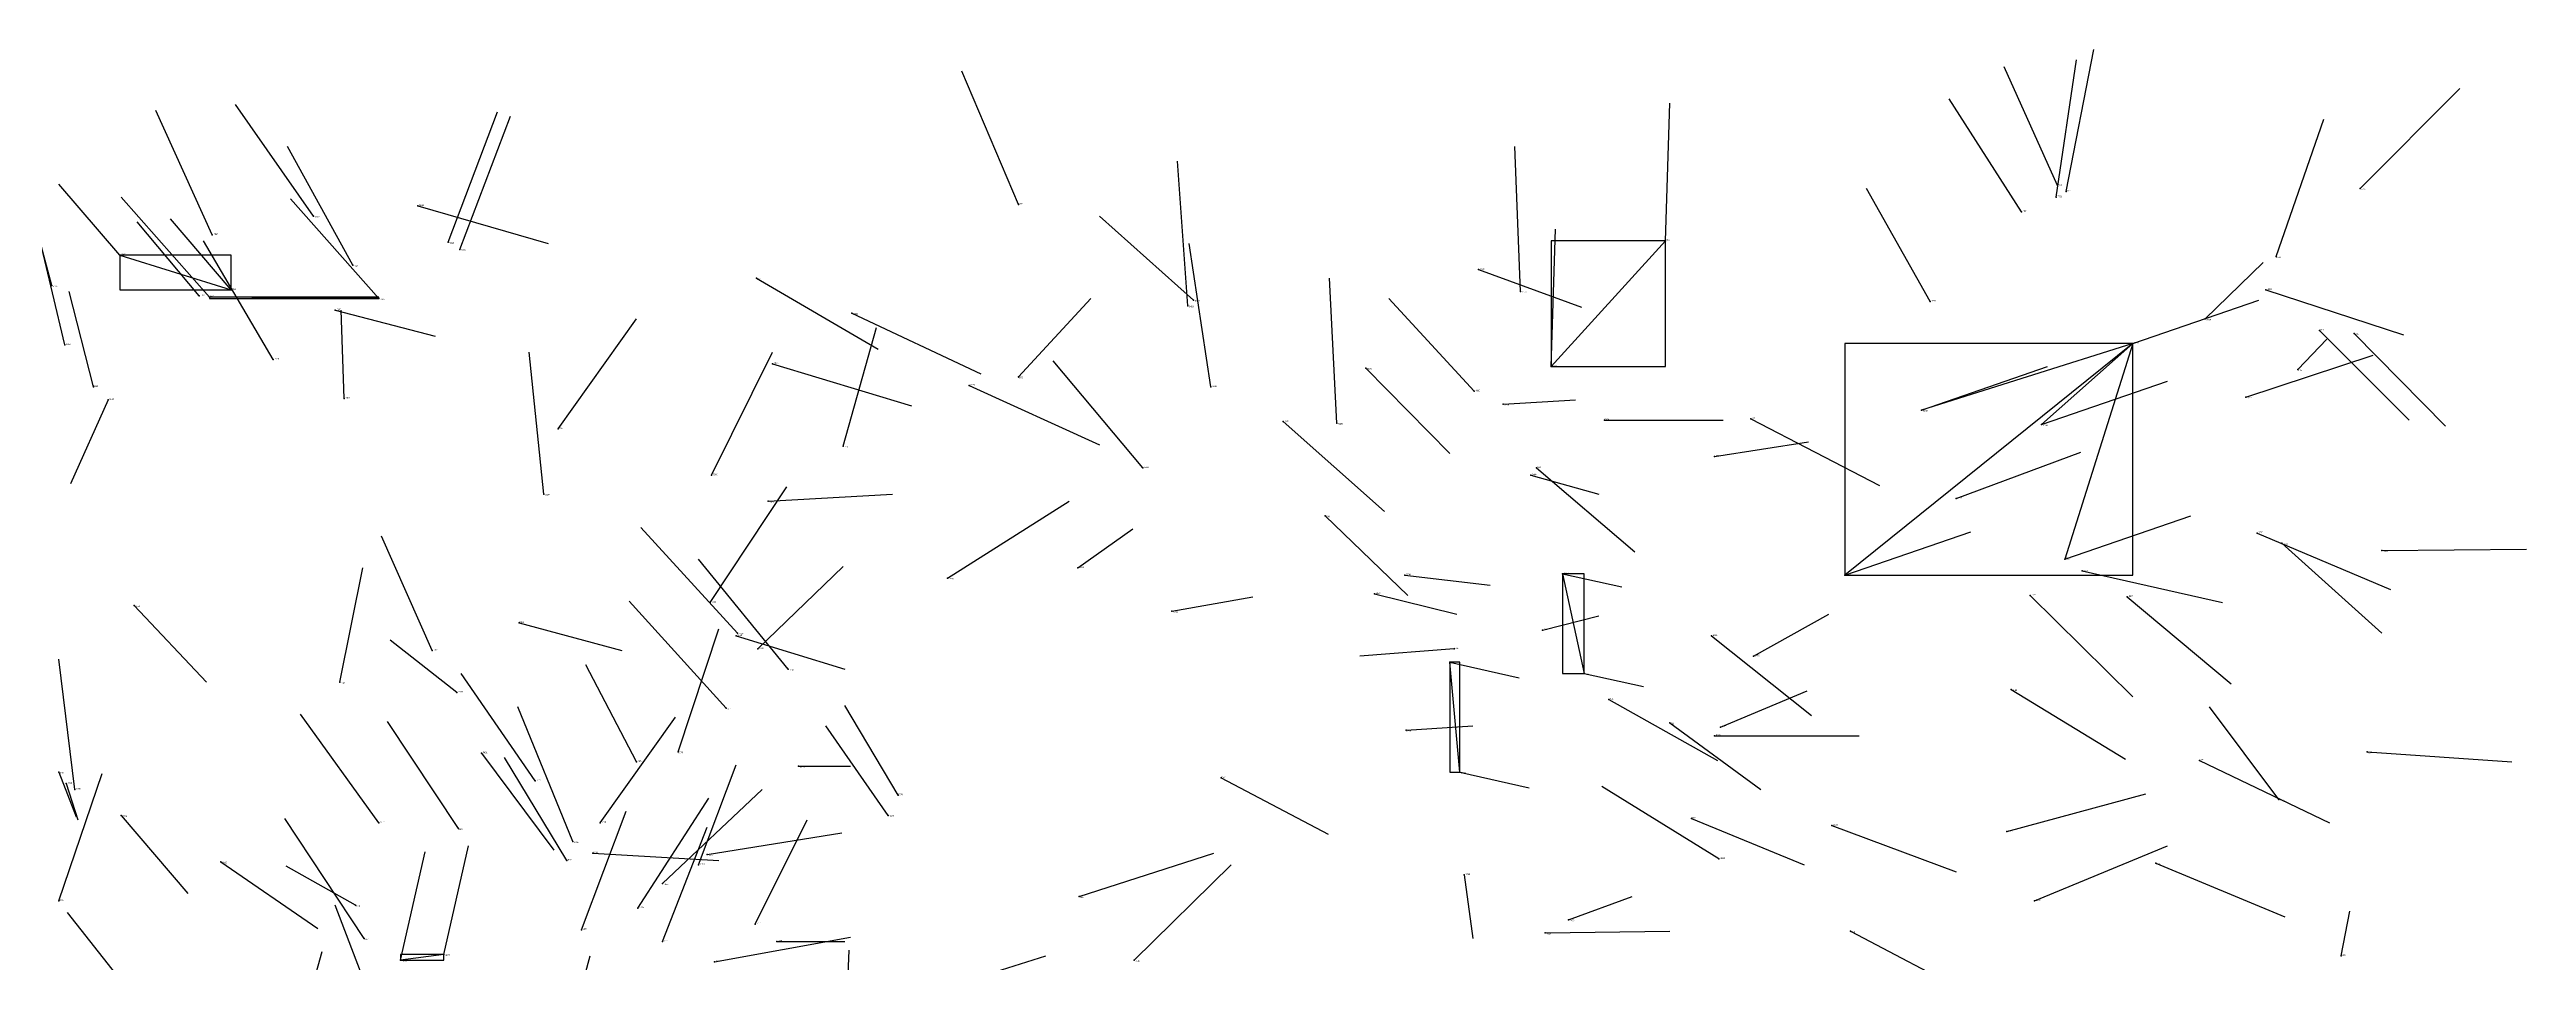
# Model space of a CAD drawing. Extents: x 59.1 to 70.8, y 600.3 to 605.1.
# Drawn here: x 69.032 to 70.743, y 604.461 to 605.092 of the extents above; entities that cross this region are included whole.
import ezdxf

# ---------------------------------------------------------------- set-up
doc = ezdxf.new("R2010")
doc.units = 0
for name, color, linetype in [('Clients', 3, 'CONTINUOUS'), ('Facilities', 3, 'CONTINUOUS'), ('Facilities_lines', 3, 'CONTINUOUS'), ('Min_max_boxes', 1, 'CONTINUOUS'), ('Normals', 1, 'CONTINUOUS'), ('Source_points', 5, 'CONTINUOUS'), ('Text', 3, 'CONTINUOUS')]:
    doc.layers.add(name, color=color, linetype=linetype)

msp = doc.modelspace()

# ---------------------------------------------------------------- linework, layer by layer
at = {"layer": 'Clients', "color": 5}
for p in [(69.142, 604.921, 460.705), (69.157, 604.926, 449.144), (70.069, 604.873, 455.768), (70.325, 604.843, 453.374), (70.408, 604.833, 453.429), (70.424, 604.74, 453.441), (70.272, 604.729, 453.455), (69.999, 604.669, 454.248), (70.092, 604.661, 454.271), (69.274, 604.463, 458.307)]:
    msp.add_point(p, dxfattribs=at)
at = {"layer": 'Facilities', "color": 3}
for p in [(70.418, 604.99, 459.744), (70.419, 604.998, 457.311), (70.425, 604.994, 455.719), (70.628, 604.996, 455.867), (69.214, 604.977, 460.756), (69.286, 604.984, 456.403), (69.701, 604.985, 456.302), (70.394, 604.98, 456.795), (69.144, 604.964, 460.737), (69.307, 604.959, 455.384), (70.148, 604.96, 455.798), (69.08, 604.95, 449.149), (69.241, 604.943, 460.148), (69.315, 604.954, 455.407), (70.019, 604.94, 454.467), (70.57, 604.949, 456.134), (69.033, 604.929, 455.692), (69.135, 604.922, 449.232), (69.52, 604.934, 456.419), (70.048, 604.925, 455.779), (70.563, 604.926, 457.872), (69.229, 604.912, 456.496), (69.259, 604.92, 460.801), (69.586, 604.91, 456.348), (69.818, 604.915, 455.871), (69.822, 604.919, 454.43), (70.331, 604.918, 457.38), (70.521, 604.906, 455.797), (69.042, 604.888, 455.617), (70.471, 604.889, 453.408), (70.6, 604.898, 457.228), (70.624, 604.896, 457.296), (69.186, 604.878, 461.107), (69.531, 604.875, 456.322), (69.941, 604.872, 456.792), (70.585, 604.871, 455.839), (69.062, 604.859, 455.541), (69.667, 604.86, 456.389), (69.701, 604.866, 457.469), (69.834, 604.859, 455.869), (70.016, 604.856, 456.983), (70.549, 604.852, 453.831), (69.072, 604.85, 456.145), (69.235, 604.851, 457.386), (69.884, 604.835, 456.959), (70.036, 604.847, 454.441), (70.106, 604.836, 454.075), (70.207, 604.837, 458.458), (69.383, 604.83, 461.245), (69.58, 604.818, 455.248), (69.921, 604.834, 455.8), (69.787, 604.803, 454.495), (70.059, 604.803, 456.907), (70.182, 604.811, 454.189), (69.373, 604.785, 457.711), (69.489, 604.798, 459.627), (70.055, 604.798, 454.204), (69.528, 604.78, 457.222), (69.913, 604.77, 456.886), (70.349, 604.782, 453.908), (70.557, 604.758, 459.647), (70.574, 604.751, 457.367), (69.742, 604.734, 457.528), (70.436, 604.732, 459.142), (70.643, 604.746, 458.977), (69.652, 604.727, 457.211), (69.947, 604.716, 454.356), (69.968, 604.729, 454.365), (70.077, 604.73, 454.365), (70.4, 604.715, 459.702), (69.09, 604.708, 449.217), (69.488, 604.71, 459.651), (69.807, 604.704, 454.424), (70.467, 604.714, 457.699), (69.356, 604.696, 456.437), (69.506, 604.687, 456.749), (69.507, 604.689, 455.925), (70.063, 604.691, 454.403), (70.18, 604.687, 456.98), (69.296, 604.677, 460.173), (69.521, 604.678, 459.459), (69.542, 604.664, 455.881), (70.002, 604.678, 457.45), (70.209, 604.673, 454.428), (69.232, 604.655, 455.006), (69.313, 604.648, 449.664), (70.387, 604.65, 457.675), (69.499, 604.637, 455.927), (70.109, 604.643, 457.424), (69.969, 604.622, 454.307), (70.151, 604.627, 457.356), (70.182, 604.618, 458.425), (70.186, 604.624, 454.41), (69.33, 604.606, 455.951), (69.437, 604.6, 460.388), (69.466, 604.607, 460.099), (69.549, 604.597, 454.37), (70.517, 604.601, 459.582), (70.633, 604.607, 458.91), (69.038, 604.593, 457.676), (69.043, 604.585, 457.714), (69.049, 604.581, 455.23), (69.367, 604.587, 455.888), (69.841, 604.589, 456.964), (70.006, 604.593, 454.249), (69.081, 604.563, 458.567), (69.611, 604.563, 460.304), (69.618, 604.577, 460.288), (70.166, 604.561, 457.339), (70.572, 604.574, 460.228), (69.259, 604.558, 455.925), (69.314, 604.554, 455.902), (69.393, 604.545, 457.666), (69.412, 604.558, 459.56), (70.263, 604.556, 457.859), (70.384, 604.552, 458.12), (69.15, 604.531, 455.616), (69.389, 604.532, 457.629), (69.407, 604.537, 456.473), (69.48, 604.529, 455.105), (69.486, 604.536, 456.645), (70.185, 604.533, 457.866), (70.487, 604.53, 459.506), (69.455, 604.516, 459.757), (70.009, 604.522, 459.32), (69.038, 604.504, 455.024), (69.243, 604.501, 449.652), (69.438, 604.499, 458.185), (69.743, 604.507, 457.259), (70.403, 604.504, 458.161), (69.249, 604.478, 459.494), (69.399, 604.484, 458.217), (69.455, 604.476, 455.059), (69.519, 604.488, 455.076), (69.534, 604.476, 457.524), (70.065, 604.482, 457.334), (70.081, 604.491, 454.299), (70.276, 604.483, 457.782), (69.304, 604.467, 458.3), (69.491, 604.462, 456.688), (69.781, 604.463, 457.259), (70.615, 604.466, 455.681)]:
    msp.add_point(p, dxfattribs=at)
at = {"layer": 'Facilities_lines', "color": 3}
for p, q in [((70.148, 604.96, 455.798), (70.069, 604.873, 455.768)), ((69.08, 604.95, 449.149), (69.157, 604.926, 449.144)), ((69.259, 604.92, 460.801), (69.142, 604.921, 460.705)), ((70.471, 604.889, 453.408), (70.272, 604.729, 453.455)), ((70.471, 604.889, 453.408), (70.325, 604.843, 453.374)), ((70.471, 604.889, 453.408), (70.408, 604.833, 453.429)), ((70.471, 604.889, 453.408), (70.424, 604.74, 453.441)), ((70.077, 604.73, 454.365), (70.092, 604.661, 454.271)), ((70.006, 604.593, 454.249), (69.999, 604.669, 454.248)), ((69.304, 604.467, 458.3), (69.274, 604.463, 458.307))]:
    msp.add_line(p, q, dxfattribs=at)
at = {"layer": 'Min_max_boxes', "color": 1}
for p, q in [((70.148, 604.96, 455.768), (70.069, 604.96, 455.768)), ((70.069, 604.96, 455.768), (70.069, 604.873, 455.768)), ((70.148, 604.96, 455.798), (70.069, 604.96, 455.798)), ((70.069, 604.96, 455.798), (70.069, 604.873, 455.798)), ((70.069, 604.96, 455.768), (70.069, 604.96, 455.798)), ((70.148, 604.873, 455.768), (70.148, 604.96, 455.768)), ((70.148, 604.873, 455.798), (70.148, 604.96, 455.798)), ((70.148, 604.96, 455.768), (70.148, 604.96, 455.798)), ((69.157, 604.95, 449.144), (69.08, 604.95, 449.144)), ((69.08, 604.95, 449.144), (69.08, 604.926, 449.144)), ((69.157, 604.95, 449.149), (69.08, 604.95, 449.149)), ((69.08, 604.95, 449.149), (69.08, 604.926, 449.149)), ((69.08, 604.95, 449.144), (69.08, 604.95, 449.149)), ((69.157, 604.926, 449.144), (69.157, 604.95, 449.144)), ((69.157, 604.926, 449.149), (69.157, 604.95, 449.149)), ((69.157, 604.95, 449.144), (69.157, 604.95, 449.149)), ((69.08, 604.926, 449.144), (69.157, 604.926, 449.144)), ((69.08, 604.926, 449.149), (69.157, 604.926, 449.149)), ((69.08, 604.926, 449.144), (69.08, 604.926, 449.149)), ((69.259, 604.921, 460.705), (69.142, 604.921, 460.705)), ((69.142, 604.921, 460.705), (69.142, 604.92, 460.705)), ((69.259, 604.921, 460.801), (69.142, 604.921, 460.801)), ((69.142, 604.921, 460.801), (69.142, 604.92, 460.801)), ((69.142, 604.921, 460.705), (69.142, 604.921, 460.801)), ((69.157, 604.926, 449.144), (69.157, 604.926, 449.149)), ((69.259, 604.92, 460.705), (69.259, 604.921, 460.705)), ((69.259, 604.92, 460.801), (69.259, 604.921, 460.801)), ((69.259, 604.921, 460.705), (69.259, 604.921, 460.801)), ((69.142, 604.92, 460.705), (69.259, 604.92, 460.705)), ((69.142, 604.92, 460.801), (69.259, 604.92, 460.801)), ((69.142, 604.92, 460.705), (69.142, 604.92, 460.801)), ((69.259, 604.92, 460.705), (69.259, 604.92, 460.801)), ((70.471, 604.889, 453.374), (70.272, 604.889, 453.374)), ((70.272, 604.889, 453.374), (70.272, 604.729, 453.374)), ((70.471, 604.889, 453.455), (70.272, 604.889, 453.455)), ((70.272, 604.889, 453.455), (70.272, 604.729, 453.455)), ((70.272, 604.889, 453.374), (70.272, 604.889, 453.455)), ((70.471, 604.729, 453.374), (70.471, 604.889, 453.374)), ((70.471, 604.729, 453.455), (70.471, 604.889, 453.455)), ((70.471, 604.889, 453.374), (70.471, 604.889, 453.455)), ((70.069, 604.873, 455.768), (70.148, 604.873, 455.768)), ((70.069, 604.873, 455.798), (70.148, 604.873, 455.798)), ((70.069, 604.873, 455.768), (70.069, 604.873, 455.798)), ((70.148, 604.873, 455.768), (70.148, 604.873, 455.798)), ((70.092, 604.73, 454.271), (70.077, 604.73, 454.271)), ((70.077, 604.73, 454.271), (70.077, 604.661, 454.271)), ((70.092, 604.73, 454.365), (70.077, 604.73, 454.365)), ((70.077, 604.73, 454.365), (70.077, 604.661, 454.365)), ((70.077, 604.73, 454.271), (70.077, 604.73, 454.365)), ((70.092, 604.661, 454.271), (70.092, 604.73, 454.271)), ((70.092, 604.661, 454.365), (70.092, 604.73, 454.365)), ((70.092, 604.73, 454.271), (70.092, 604.73, 454.365)), ((70.272, 604.729, 453.374), (70.471, 604.729, 453.374)), ((70.272, 604.729, 453.455), (70.471, 604.729, 453.455)), ((70.272, 604.729, 453.374), (70.272, 604.729, 453.455)), ((70.471, 604.729, 453.374), (70.471, 604.729, 453.455)), ((70.006, 604.669, 454.248), (69.999, 604.669, 454.248)), ((69.999, 604.669, 454.248), (69.999, 604.593, 454.248)), ((70.006, 604.669, 454.249), (69.999, 604.669, 454.249)), ((69.999, 604.669, 454.249), (69.999, 604.593, 454.249)), ((69.999, 604.669, 454.248), (69.999, 604.669, 454.249)), ((70.006, 604.593, 454.248), (70.006, 604.669, 454.248)), ((70.006, 604.593, 454.249), (70.006, 604.669, 454.249)), ((70.006, 604.669, 454.248), (70.006, 604.669, 454.249)), ((70.077, 604.661, 454.271), (70.092, 604.661, 454.271)), ((70.077, 604.661, 454.365), (70.092, 604.661, 454.365)), ((70.077, 604.661, 454.271), (70.077, 604.661, 454.365)), ((70.092, 604.661, 454.271), (70.092, 604.661, 454.365)), ((69.999, 604.593, 454.248), (70.006, 604.593, 454.248)), ((69.999, 604.593, 454.249), (70.006, 604.593, 454.249)), ((69.999, 604.593, 454.248), (69.999, 604.593, 454.249)), ((70.006, 604.593, 454.248), (70.006, 604.593, 454.249)), ((69.304, 604.467, 458.3), (69.274, 604.467, 458.3)), ((69.274, 604.467, 458.3), (69.274, 604.463, 458.3)), ((69.304, 604.467, 458.307), (69.274, 604.467, 458.307)), ((69.274, 604.467, 458.307), (69.274, 604.463, 458.307)), ((69.274, 604.467, 458.3), (69.274, 604.467, 458.307)), ((69.274, 604.463, 458.3), (69.304, 604.463, 458.3)), ((69.274, 604.463, 458.307), (69.304, 604.463, 458.307)), ((69.274, 604.463, 458.3), (69.274, 604.463, 458.307)), ((69.304, 604.463, 458.3), (69.304, 604.467, 458.3)), ((69.304, 604.463, 458.307), (69.304, 604.467, 458.307)), ((69.304, 604.467, 458.3), (69.304, 604.467, 458.307)), ((69.304, 604.463, 458.3), (69.304, 604.463, 458.307))]:
    msp.add_line(p, q, dxfattribs=at)
at = {"layer": 'Normals', "color": 1}
for p, q in [((70.425, 604.994, 455.719), (70.444, 605.092, 455.728)), ((69.701, 604.985, 456.302), (69.662, 605.077, 456.304)), ((70.419, 604.998, 457.311), (70.382, 605.08, 457.355)), ((70.418, 604.99, 459.744), (70.432, 605.085, 459.773)), ((70.394, 604.98, 456.795), (70.344, 605.058, 456.832)), ((70.628, 604.996, 455.867), (70.697, 605.065, 455.887)), ((69.144, 604.964, 460.737), (69.105, 605.05, 460.704)), ((69.214, 604.977, 460.756), (69.16, 605.054, 460.721)), ((69.307, 604.959, 455.384), (69.341, 605.049, 455.355)), ((69.315, 604.954, 455.407), (69.35, 605.046, 455.39)), ((70.148, 604.96, 455.798), (70.151, 605.055, 455.831)), ((70.57, 604.949, 456.134), (70.603, 605.044, 456.135)), ((69.241, 604.943, 460.148), (69.196, 605.025, 460.112)), ((70.048, 604.925, 455.779), (70.044, 605.025, 455.773)), ((69.033, 604.929, 455.692), (69.011, 605.012, 455.744)), ((69.818, 604.915, 455.871), (69.811, 605.015, 455.874)), ((69.08, 604.95, 449.149), (69.038, 604.999, 449.225)), ((69.142, 604.921, 460.705), (69.081, 604.99, 460.667)), ((69.259, 604.92, 460.801), (69.198, 604.989, 460.763)), ((70.331, 604.918, 457.38), (70.287, 604.996, 457.424)), ((69.135, 604.922, 449.232), (69.092, 604.973, 449.307)), ((69.157, 604.926, 449.144), (69.115, 604.975, 449.22)), ((69.286, 604.984, 456.403), (69.376, 604.958, 456.369)), ((69.822, 604.919, 454.43), (69.757, 604.977, 454.381)), ((69.042, 604.888, 455.617), (69.025, 604.96, 455.685)), ((69.186, 604.878, 461.107), (69.138, 604.96, 461.075)), ((69.834, 604.859, 455.869), (69.819, 604.958, 455.866)), ((70.069, 604.873, 455.768), (70.072, 604.968, 455.801)), ((70.019, 604.94, 454.467), (70.09, 604.914, 454.533)), ((70.521, 604.906, 455.797), (70.561, 604.945, 455.88)), ((69.062, 604.859, 455.541), (69.045, 604.925, 455.614)), ((69.52, 604.934, 456.419), (69.604, 604.885, 456.395)), ((69.921, 604.834, 455.8), (69.916, 604.934, 455.803)), ((70.563, 604.926, 457.872), (70.658, 604.895, 457.865)), ((69.229, 604.912, 456.496), (69.298, 604.894, 456.426)), ((69.235, 604.851, 457.386), (69.233, 604.912, 457.465)), ((69.383, 604.83, 461.245), (69.437, 604.906, 461.281)), ((69.586, 604.91, 456.348), (69.675, 604.868, 456.332)), ((69.701, 604.866, 457.469), (69.751, 604.92, 457.537)), ((70.016, 604.856, 456.983), (69.957, 604.92, 457.033)), ((70.471, 604.889, 453.408), (70.558, 604.919, 453.446)), ((69.58, 604.818, 455.248), (69.603, 604.9, 455.195)), ((70.585, 604.871, 455.839), (70.605, 604.892, 455.935)), ((70.6, 604.898, 457.228), (70.662, 604.836, 457.18)), ((70.624, 604.896, 457.296), (70.687, 604.832, 457.252)), ((69.373, 604.785, 457.711), (69.363, 604.883, 457.728)), ((69.489, 604.798, 459.627), (69.531, 604.883, 459.596)), ((69.531, 604.875, 456.322), (69.627, 604.846, 456.317)), ((69.787, 604.803, 454.495), (69.725, 604.877, 454.468)), ((69.941, 604.872, 456.792), (69.999, 604.813, 456.736)), ((70.325, 604.843, 453.374), (70.412, 604.873, 453.412)), ((70.549, 604.852, 453.831), (70.637, 604.881, 453.868)), ((69.667, 604.86, 456.389), (69.757, 604.819, 456.372)), ((70.408, 604.833, 453.429), (70.495, 604.863, 453.467)), ((69.072, 604.85, 456.145), (69.046, 604.792, 456.222)), ((69.884, 604.835, 456.959), (69.954, 604.773, 456.923)), ((70.036, 604.847, 454.441), (70.086, 604.85, 454.528)), ((70.106, 604.836, 454.075), (70.188, 604.836, 454.132)), ((70.207, 604.837, 458.458), (70.296, 604.791, 458.455)), ((70.182, 604.811, 454.189), (70.247, 604.821, 454.265)), ((70.059, 604.803, 456.907), (70.127, 604.745, 456.863)), ((70.349, 604.782, 453.908), (70.435, 604.814, 453.947)), ((69.488, 604.71, 459.651), (69.541, 604.79, 459.621)), ((69.528, 604.78, 457.222), (69.614, 604.785, 457.273)), ((70.055, 604.798, 454.204), (70.102, 604.785, 454.291)), ((69.652, 604.727, 457.211), (69.736, 604.78, 457.223)), ((69.913, 604.77, 456.886), (69.97, 604.715, 456.825)), ((70.424, 604.74, 453.441), (70.511, 604.77, 453.479)), ((69.296, 604.677, 460.173), (69.261, 604.756, 460.122)), ((69.507, 604.689, 455.925), (69.44, 604.762, 455.912)), ((69.742, 604.734, 457.528), (69.78, 604.761, 457.616)), ((70.272, 604.729, 453.455), (70.359, 604.759, 453.493)), ((70.557, 604.758, 459.647), (70.649, 604.719, 459.645)), ((70.574, 604.751, 457.367), (70.643, 604.689, 457.329)), ((69.232, 604.655, 455.006), (69.248, 604.734, 454.947)), ((69.542, 604.664, 455.881), (69.48, 604.74, 455.862)), ((69.521, 604.678, 459.459), (69.58, 604.735, 459.402)), ((70.436, 604.732, 459.142), (70.533, 604.71, 459.134)), ((70.643, 604.746, 458.977), (70.743, 604.747, 458.975)), ((69.947, 604.716, 454.356), (70.004, 604.702, 454.437)), ((69.968, 604.729, 454.365), (70.027, 604.722, 454.445)), ((70.077, 604.73, 454.365), (70.118, 604.721, 454.456)), ((70.4, 604.715, 459.702), (70.471, 604.645, 459.707)), ((69.09, 604.708, 449.217), (69.14, 604.655, 449.148)), ((69.499, 604.637, 455.927), (69.432, 604.711, 455.926)), ((69.807, 604.704, 454.424), (69.863, 604.714, 454.506)), ((70.063, 604.691, 454.403), (70.102, 604.701, 454.495)), ((70.209, 604.673, 454.428), (70.261, 604.702, 454.508)), ((70.467, 604.714, 457.699), (70.539, 604.654, 457.665)), ((69.313, 604.648, 449.664), (69.267, 604.684, 449.745)), ((69.356, 604.696, 456.437), (69.427, 604.677, 456.369)), ((69.466, 604.607, 460.099), (69.494, 604.692, 460.144)), ((69.506, 604.687, 456.749), (69.581, 604.664, 456.687)), ((70.18, 604.687, 456.98), (70.249, 604.632, 456.933)), ((69.049, 604.581, 455.23), (69.038, 604.671, 455.188)), ((69.437, 604.6, 460.388), (69.402, 604.667, 460.322)), ((70.002, 604.678, 457.45), (69.937, 604.673, 457.526)), ((69.999, 604.669, 454.248), (70.047, 604.658, 454.335)), ((69.367, 604.587, 455.888), (69.316, 604.661, 455.932)), ((70.092, 604.661, 454.271), (70.133, 604.652, 454.362)), ((70.186, 604.624, 454.41), (70.246, 604.649, 454.486)), ((70.387, 604.65, 457.675), (70.466, 604.602, 457.636)), ((69.259, 604.558, 455.925), (69.205, 604.633, 455.962)), ((69.393, 604.545, 457.666), (69.355, 604.638, 457.665)), ((69.412, 604.558, 459.56), (69.464, 604.631, 459.515)), ((69.618, 604.577, 460.288), (69.581, 604.639, 460.218)), ((70.109, 604.643, 457.424), (70.184, 604.601, 457.372)), ((70.572, 604.574, 460.228), (70.524, 604.638, 460.168)), ((69.314, 604.554, 455.902), (69.265, 604.628, 455.948)), ((69.611, 604.563, 460.304), (69.568, 604.625, 460.238)), ((69.969, 604.622, 454.307), (70.015, 604.625, 454.396)), ((70.151, 604.627, 457.356), (70.214, 604.581, 457.293)), ((70.182, 604.618, 458.425), (70.282, 604.618, 458.416)), ((69.33, 604.606, 455.951), (69.38, 604.539, 455.897)), ((69.389, 604.532, 457.629), (69.346, 604.603, 457.573)), ((69.48, 604.529, 455.105), (69.506, 604.598, 455.037)), ((69.549, 604.597, 454.37), (69.585, 604.597, 454.463)), ((70.517, 604.601, 459.582), (70.607, 604.558, 459.592)), ((70.633, 604.607, 458.91), (70.733, 604.6, 458.904)), ((69.038, 604.593, 457.676), (69.05, 604.562, 457.77)), ((69.038, 604.504, 455.024), (69.068, 604.592, 454.988)), ((69.043, 604.585, 457.714), (69.051, 604.56, 457.81)), ((69.455, 604.516, 459.757), (69.524, 604.581, 459.727)), ((69.841, 604.589, 456.964), (69.915, 604.55, 456.909)), ((70.006, 604.593, 454.249), (70.054, 604.582, 454.336)), ((70.185, 604.533, 457.866), (70.104, 604.583, 457.895)), ((70.384, 604.552, 458.12), (70.48, 604.578, 458.118)), ((69.081, 604.563, 458.567), (69.127, 604.509, 458.638)), ((69.249, 604.478, 459.494), (69.194, 604.561, 459.495)), ((69.399, 604.484, 458.217), (69.43, 604.566, 458.266)), ((69.438, 604.499, 458.185), (69.487, 604.575, 458.228)), ((70.166, 604.561, 457.339), (70.244, 604.529, 457.286)), ((69.455, 604.476, 455.059), (69.486, 604.555, 455.006)), ((69.486, 604.536, 456.645), (69.579, 604.551, 456.61)), ((69.519, 604.488, 455.076), (69.555, 604.56, 455.017)), ((70.263, 604.556, 457.859), (70.349, 604.524, 457.82)), ((69.15, 604.531, 455.616), (69.217, 604.485, 455.558)), ((69.243, 604.501, 449.652), (69.195, 604.528, 449.735)), ((69.274, 604.463, 458.307), (69.291, 604.538, 458.371)), ((69.304, 604.467, 458.3), (69.321, 604.542, 458.364)), ((69.407, 604.537, 456.473), (69.494, 604.532, 456.424)), ((69.743, 604.507, 457.259), (69.836, 604.537, 457.279)), ((69.781, 604.463, 457.259), (69.848, 604.529, 457.293)), ((70.403, 604.504, 458.161), (70.495, 604.542, 458.148)), ((70.487, 604.53, 459.506), (70.576, 604.493, 459.531)), ((70.009, 604.522, 459.32), (70.015, 604.478, 459.409)), ((69.1, 604.425, 455.892), (69.044, 604.496, 455.934)), ((69.256, 604.43, 457.382), (69.229, 604.501, 457.317)), ((70.081, 604.491, 454.299), (70.125, 604.507, 454.388)), ((70.615, 604.466, 455.681), (70.621, 604.497, 455.776)), ((69.491, 604.462, 456.688), (69.585, 604.479, 456.659)), ((69.534, 604.476, 457.524), (69.581, 604.476, 457.612)), ((70.065, 604.482, 457.334), (70.151, 604.483, 457.283)), ((70.276, 604.483, 457.782), (70.36, 604.439, 457.749)), ((69.193, 604.374, 455.212), (69.22, 604.469, 455.197)), ((69.38, 604.374, 454.566), (69.405, 604.466, 454.595)), ((69.582, 604.421, 454.426), (69.584, 604.47, 454.513)), ((69.685, 604.455, 457.643), (69.72, 604.466, 457.736))]:
    msp.add_line(p, q, dxfattribs=at)
at = {"layer": 'Source_points', "color": 5}
for p in [(70.418, 604.99, 459.744), (70.419, 604.998, 457.311), (70.425, 604.994, 455.719), (70.628, 604.996, 455.867), (69.214, 604.977, 460.756), (69.286, 604.984, 456.403), (69.701, 604.985, 456.302), (70.394, 604.98, 456.795), (69.144, 604.964, 460.737), (69.307, 604.959, 455.384), (70.148, 604.96, 455.798), (69.08, 604.95, 449.149), (69.241, 604.943, 460.148), (69.315, 604.954, 455.407), (70.019, 604.94, 454.467), (70.57, 604.949, 456.134), (69.033, 604.929, 455.692), (69.135, 604.922, 449.232), (69.142, 604.921, 460.705), (69.157, 604.926, 449.144), (69.52, 604.934, 456.419), (70.048, 604.925, 455.779), (70.563, 604.926, 457.872), (69.229, 604.912, 456.496), (69.259, 604.92, 460.801), (69.586, 604.91, 456.348), (69.818, 604.915, 455.871), (69.822, 604.919, 454.43), (70.331, 604.918, 457.38), (70.521, 604.906, 455.797), (69.042, 604.888, 455.617), (70.471, 604.889, 453.408), (70.6, 604.898, 457.228), (70.624, 604.896, 457.296), (69.186, 604.878, 461.107), (69.531, 604.875, 456.322), (69.941, 604.872, 456.792), (70.069, 604.873, 455.768), (70.585, 604.871, 455.839), (69.062, 604.859, 455.541), (69.667, 604.86, 456.389), (69.701, 604.866, 457.469), (69.834, 604.859, 455.869), (70.016, 604.856, 456.983), (70.549, 604.852, 453.831), (69.072, 604.85, 456.145), (69.235, 604.851, 457.386), (69.884, 604.835, 456.959), (70.036, 604.847, 454.441), (70.106, 604.836, 454.075), (70.207, 604.837, 458.458), (70.325, 604.843, 453.374), (69.383, 604.83, 461.245), (69.58, 604.818, 455.248), (69.921, 604.834, 455.8), (70.408, 604.833, 453.429), (69.787, 604.803, 454.495), (70.059, 604.803, 456.907), (70.182, 604.811, 454.189), (69.373, 604.785, 457.711), (69.489, 604.798, 459.627), (70.055, 604.798, 454.204), (69.528, 604.78, 457.222), (69.913, 604.77, 456.886), (70.349, 604.782, 453.908), (70.557, 604.758, 459.647), (70.574, 604.751, 457.367), (69.742, 604.734, 457.528), (70.424, 604.74, 453.441), (70.436, 604.732, 459.142), (70.643, 604.746, 458.977), (69.652, 604.727, 457.211), (69.947, 604.716, 454.356), (69.968, 604.729, 454.365), (70.077, 604.73, 454.365), (70.272, 604.729, 453.455), (70.4, 604.715, 459.702), (69.09, 604.708, 449.217), (69.488, 604.71, 459.651), (69.807, 604.704, 454.424), (70.467, 604.714, 457.699), (69.356, 604.696, 456.437), (69.506, 604.687, 456.749), (69.507, 604.689, 455.925), (70.063, 604.691, 454.403), (70.18, 604.687, 456.98), (69.296, 604.677, 460.173), (69.521, 604.678, 459.459), (69.542, 604.664, 455.881), (69.999, 604.669, 454.248), (70.002, 604.678, 457.45), (70.209, 604.673, 454.428), (69.232, 604.655, 455.006), (69.313, 604.648, 449.664), (70.092, 604.661, 454.271), (70.387, 604.65, 457.675), (69.499, 604.637, 455.927), (70.109, 604.643, 457.424), (69.969, 604.622, 454.307), (70.151, 604.627, 457.356), (70.182, 604.618, 458.425), (70.186, 604.624, 454.41), (69.33, 604.606, 455.951), (69.437, 604.6, 460.388), (69.466, 604.607, 460.099), (69.549, 604.597, 454.37), (70.517, 604.601, 459.582), (70.633, 604.607, 458.91), (69.038, 604.593, 457.676), (69.043, 604.585, 457.714), (69.049, 604.581, 455.23), (69.367, 604.587, 455.888), (69.841, 604.589, 456.964), (70.006, 604.593, 454.249), (69.081, 604.563, 458.567), (69.611, 604.563, 460.304), (69.618, 604.577, 460.288), (70.166, 604.561, 457.339), (70.572, 604.574, 460.228), (69.259, 604.558, 455.925), (69.314, 604.554, 455.902), (69.393, 604.545, 457.666), (69.412, 604.558, 459.56), (70.263, 604.556, 457.859), (70.384, 604.552, 458.12), (69.15, 604.531, 455.616), (69.389, 604.532, 457.629), (69.407, 604.537, 456.473), (69.48, 604.529, 455.105), (69.486, 604.536, 456.645), (70.185, 604.533, 457.866), (70.487, 604.53, 459.506), (69.455, 604.516, 459.757), (70.009, 604.522, 459.32), (69.038, 604.504, 455.024), (69.243, 604.501, 449.652), (69.438, 604.499, 458.185), (69.743, 604.507, 457.259), (70.403, 604.504, 458.161), (69.249, 604.478, 459.494), (69.399, 604.484, 458.217), (69.455, 604.476, 455.059), (69.519, 604.488, 455.076), (69.534, 604.476, 457.524), (70.065, 604.482, 457.334), (70.081, 604.491, 454.299), (70.276, 604.483, 457.782), (69.274, 604.463, 458.307), (69.304, 604.467, 458.3), (69.491, 604.462, 456.688), (69.781, 604.463, 457.259), (70.615, 604.466, 455.681)]:
    msp.add_point(p, dxfattribs=at)

# ---------------------------------------------------------------- texts
at = {"layer": 'Text', "color": 3}
for s, p in [('4936', (70.419, 604.998, 457.311)), ('7723', (70.419, 604.99, 459.744)), ('5454', (70.425, 604.994, 455.719)), ('5497', (70.629, 604.995, 455.867)), ('7879', (69.215, 604.976, 460.756)), ('5058', (69.287, 604.984, 456.403)), ('5095', (69.701, 604.985, 456.302)), ('4942', (70.395, 604.98, 456.795)), ('7817', (69.145, 604.964, 460.737)), ('5426', (69.308, 604.958, 455.384)), ('5457', (70.148, 604.96, 455.798)), ('1982', (69.081, 604.95, 449.149)), ('7882', (69.242, 604.942, 460.148)), ('5408', (69.316, 604.953, 455.407)), ('5448', (70.02, 604.94, 454.467)), ('4944', (70.57, 604.948, 456.134)), ('5428', (69.034, 604.928, 455.692)), ('1973', (69.136, 604.922, 449.232)), ('7880', (69.142, 604.921, 460.705)), ('1954', (69.157, 604.926, 449.144)), ('5091', (69.52, 604.933, 456.419)), ('5449', (70.049, 604.924, 455.779)), ('4899', (70.564, 604.926, 457.872)), ('5100', (69.23, 604.912, 456.496)), ('7865', (69.26, 604.919, 460.801)), ('5094', (69.587, 604.909, 456.348)), ('5420', (69.819, 604.914, 455.871)), ('5278', (69.823, 604.918, 454.43)), ('4931', (70.332, 604.918, 457.38)), ('5456', (70.522, 604.905, 455.797)), ('5424', (69.043, 604.888, 455.617)), ('5203', (70.472, 604.889, 453.408)), ('4918', (70.6, 604.898, 457.228)), ('4926', (70.624, 604.895, 457.296)), ('7766', (69.187, 604.878, 461.107)), ('5093', (69.532, 604.875, 456.322)), ('5055', (69.942, 604.871, 456.792)), ('5458', (70.07, 604.873, 455.768)), ('5496', (70.585, 604.87, 455.839)), ('5419', (69.062, 604.859, 455.541)), ('5004', (69.236, 604.851, 457.386)), ('5073', (69.668, 604.86, 456.389)), ('4972', (69.701, 604.865, 457.469)), ('5436', (69.835, 604.859, 455.869)), ('4933', (70.017, 604.856, 456.983)), ('5213', (70.55, 604.851, 453.831)), ('5122', (69.073, 604.85, 456.145)), ('5052', (69.885, 604.835, 456.959)), ('5446', (70.037, 604.846, 454.441)), ('5439', (70.106, 604.836, 454.075)), ('5514', (70.207, 604.837, 458.458)), ('5208', (70.326, 604.842, 453.374)), ('7784', (69.383, 604.83, 461.245)), ('5422', (69.581, 604.817, 455.248)), ('5425', (69.922, 604.833, 455.8)), ('5204', (70.409, 604.832, 453.429)), ('5296', (69.788, 604.803, 454.495)), ('4940', (70.059, 604.803, 456.907)), ('5451', (70.183, 604.811, 454.189)), ('4949', (69.374, 604.784, 457.711)), ('7860', (69.49, 604.798, 459.627)), ('5444', (70.056, 604.798, 454.204)), ('4962', (69.529, 604.779, 457.222)), ('5043', (69.913, 604.769, 456.886)), ('5210', (70.35, 604.782, 453.908)), ('7722', (70.558, 604.758, 459.647)), ('4928', (70.575, 604.75, 457.367)), ('4951', (69.743, 604.734, 457.528)), ('5207', (70.425, 604.74, 453.441)), ('7717', (70.437, 604.731, 459.142)), ('7883', (70.644, 604.745, 458.977)), ('4976', (69.653, 604.726, 457.211)), ('5282', (69.948, 604.716, 454.356)), ('5290', (69.969, 604.729, 454.365)), ('5447', (70.078, 604.73, 454.365)), ('5211', (70.273, 604.729, 453.455)), ('7724', (70.401, 604.715, 459.702)), ('4907', (70.468, 604.714, 457.699)), ('1989', (69.091, 604.707, 449.217)), ('7863', (69.489, 604.71, 459.651)), ('5299', (69.808, 604.703, 454.424)), ('5084', (69.356, 604.696, 456.437)), ('5044', (69.507, 604.687, 456.749)), ('5430', (69.508, 604.688, 455.925)), ('5441', (70.064, 604.691, 454.403)), ('4941', (70.181, 604.687, 456.98)), ('7878', (69.297, 604.677, 460.173)), ('7839', (69.522, 604.678, 459.459)), ('5435', (69.543, 604.663, 455.881)), ('5274', (69.999, 604.668, 454.248)), ('4930', (70.002, 604.678, 457.45)), ('5455', (70.21, 604.673, 454.428)), ('5398', (69.233, 604.654, 455.006)), ('2004', (69.314, 604.648, 449.664)), ('5459', (70.093, 604.66, 454.271)), ('4908', (70.388, 604.649, 457.675)), ('5418', (69.499, 604.636, 455.927)), ('4901', (70.109, 604.643, 457.424)), ('5293', (69.969, 604.621, 454.307)), ('4910', (70.151, 604.626, 457.356)), ('5515', (70.183, 604.618, 458.425)), ('5460', (70.187, 604.624, 454.41)), ('5431', (69.331, 604.606, 455.951)), ('7871', (69.438, 604.6, 460.388)), ('7678', (69.466, 604.606, 460.099)), ('5283', (69.55, 604.596, 454.37)), ('7720', (70.517, 604.601, 459.582)), ('7884', (70.633, 604.606, 458.91)), ('4958', (69.038, 604.592, 457.676)), ('4953', (69.044, 604.585, 457.714)), ('5415', (69.05, 604.581, 455.23)), ('5433', (69.368, 604.587, 455.888)), ('7870', (69.618, 604.577, 460.288)), ('5046', (69.841, 604.589, 456.964)), ('5445', (70.007, 604.592, 454.249)), ('7796', (69.082, 604.562, 458.567)), ('7877', (69.612, 604.562, 460.304)), ('4932', (70.166, 604.561, 457.339)), ('7772', (70.573, 604.573, 460.228)), ('5434', (69.26, 604.558, 455.925)), ('5427', (69.314, 604.553, 455.902)), ('4946', (69.394, 604.544, 457.666)), ('7856', (69.413, 604.558, 459.56)), ('4895', (70.264, 604.556, 457.859)), ('5520', (70.385, 604.552, 458.12)), ('5423', (69.151, 604.53, 455.616)), ('4959', (69.389, 604.532, 457.629)), ('5080', (69.407, 604.537, 456.473)), ('5414', (69.481, 604.529, 455.105)), ('5042', (69.487, 604.535, 456.645)), ('4894', (70.186, 604.533, 457.866)), ('7725', (70.487, 604.529, 459.506)), ('7854', (69.456, 604.515, 459.757)), ('7713', (70.01, 604.522, 459.32)), ('5396', (69.038, 604.504, 455.024)), ('2006', (69.243, 604.5, 449.652)), ('4879', (69.439, 604.499, 458.185)), ('4955', (69.743, 604.506, 457.259)), ('5519', (70.404, 604.504, 458.161)), ('7864', (69.249, 604.477, 459.494)), ('4876', (69.4, 604.484, 458.217)), ('5404', (69.456, 604.476, 455.059)), ('5411', (69.52, 604.488, 455.076)), ('4948', (69.535, 604.476, 457.524)), ('4923', (70.066, 604.481, 457.334)), ('5453', (70.082, 604.49, 454.299)), ('4896', (70.276, 604.482, 457.782)), ('4868', (69.275, 604.462, 458.307)), ('4877', (69.305, 604.466, 458.3)), ('5074', (69.492, 604.462, 456.688)), ('4967', (69.782, 604.462, 457.259)), ('5495', (70.615, 604.466, 455.681))]:
    msp.add_text(s, height=0.001, dxfattribs=at).set_placement(p)

doc.saveas('drawing.dxf')
